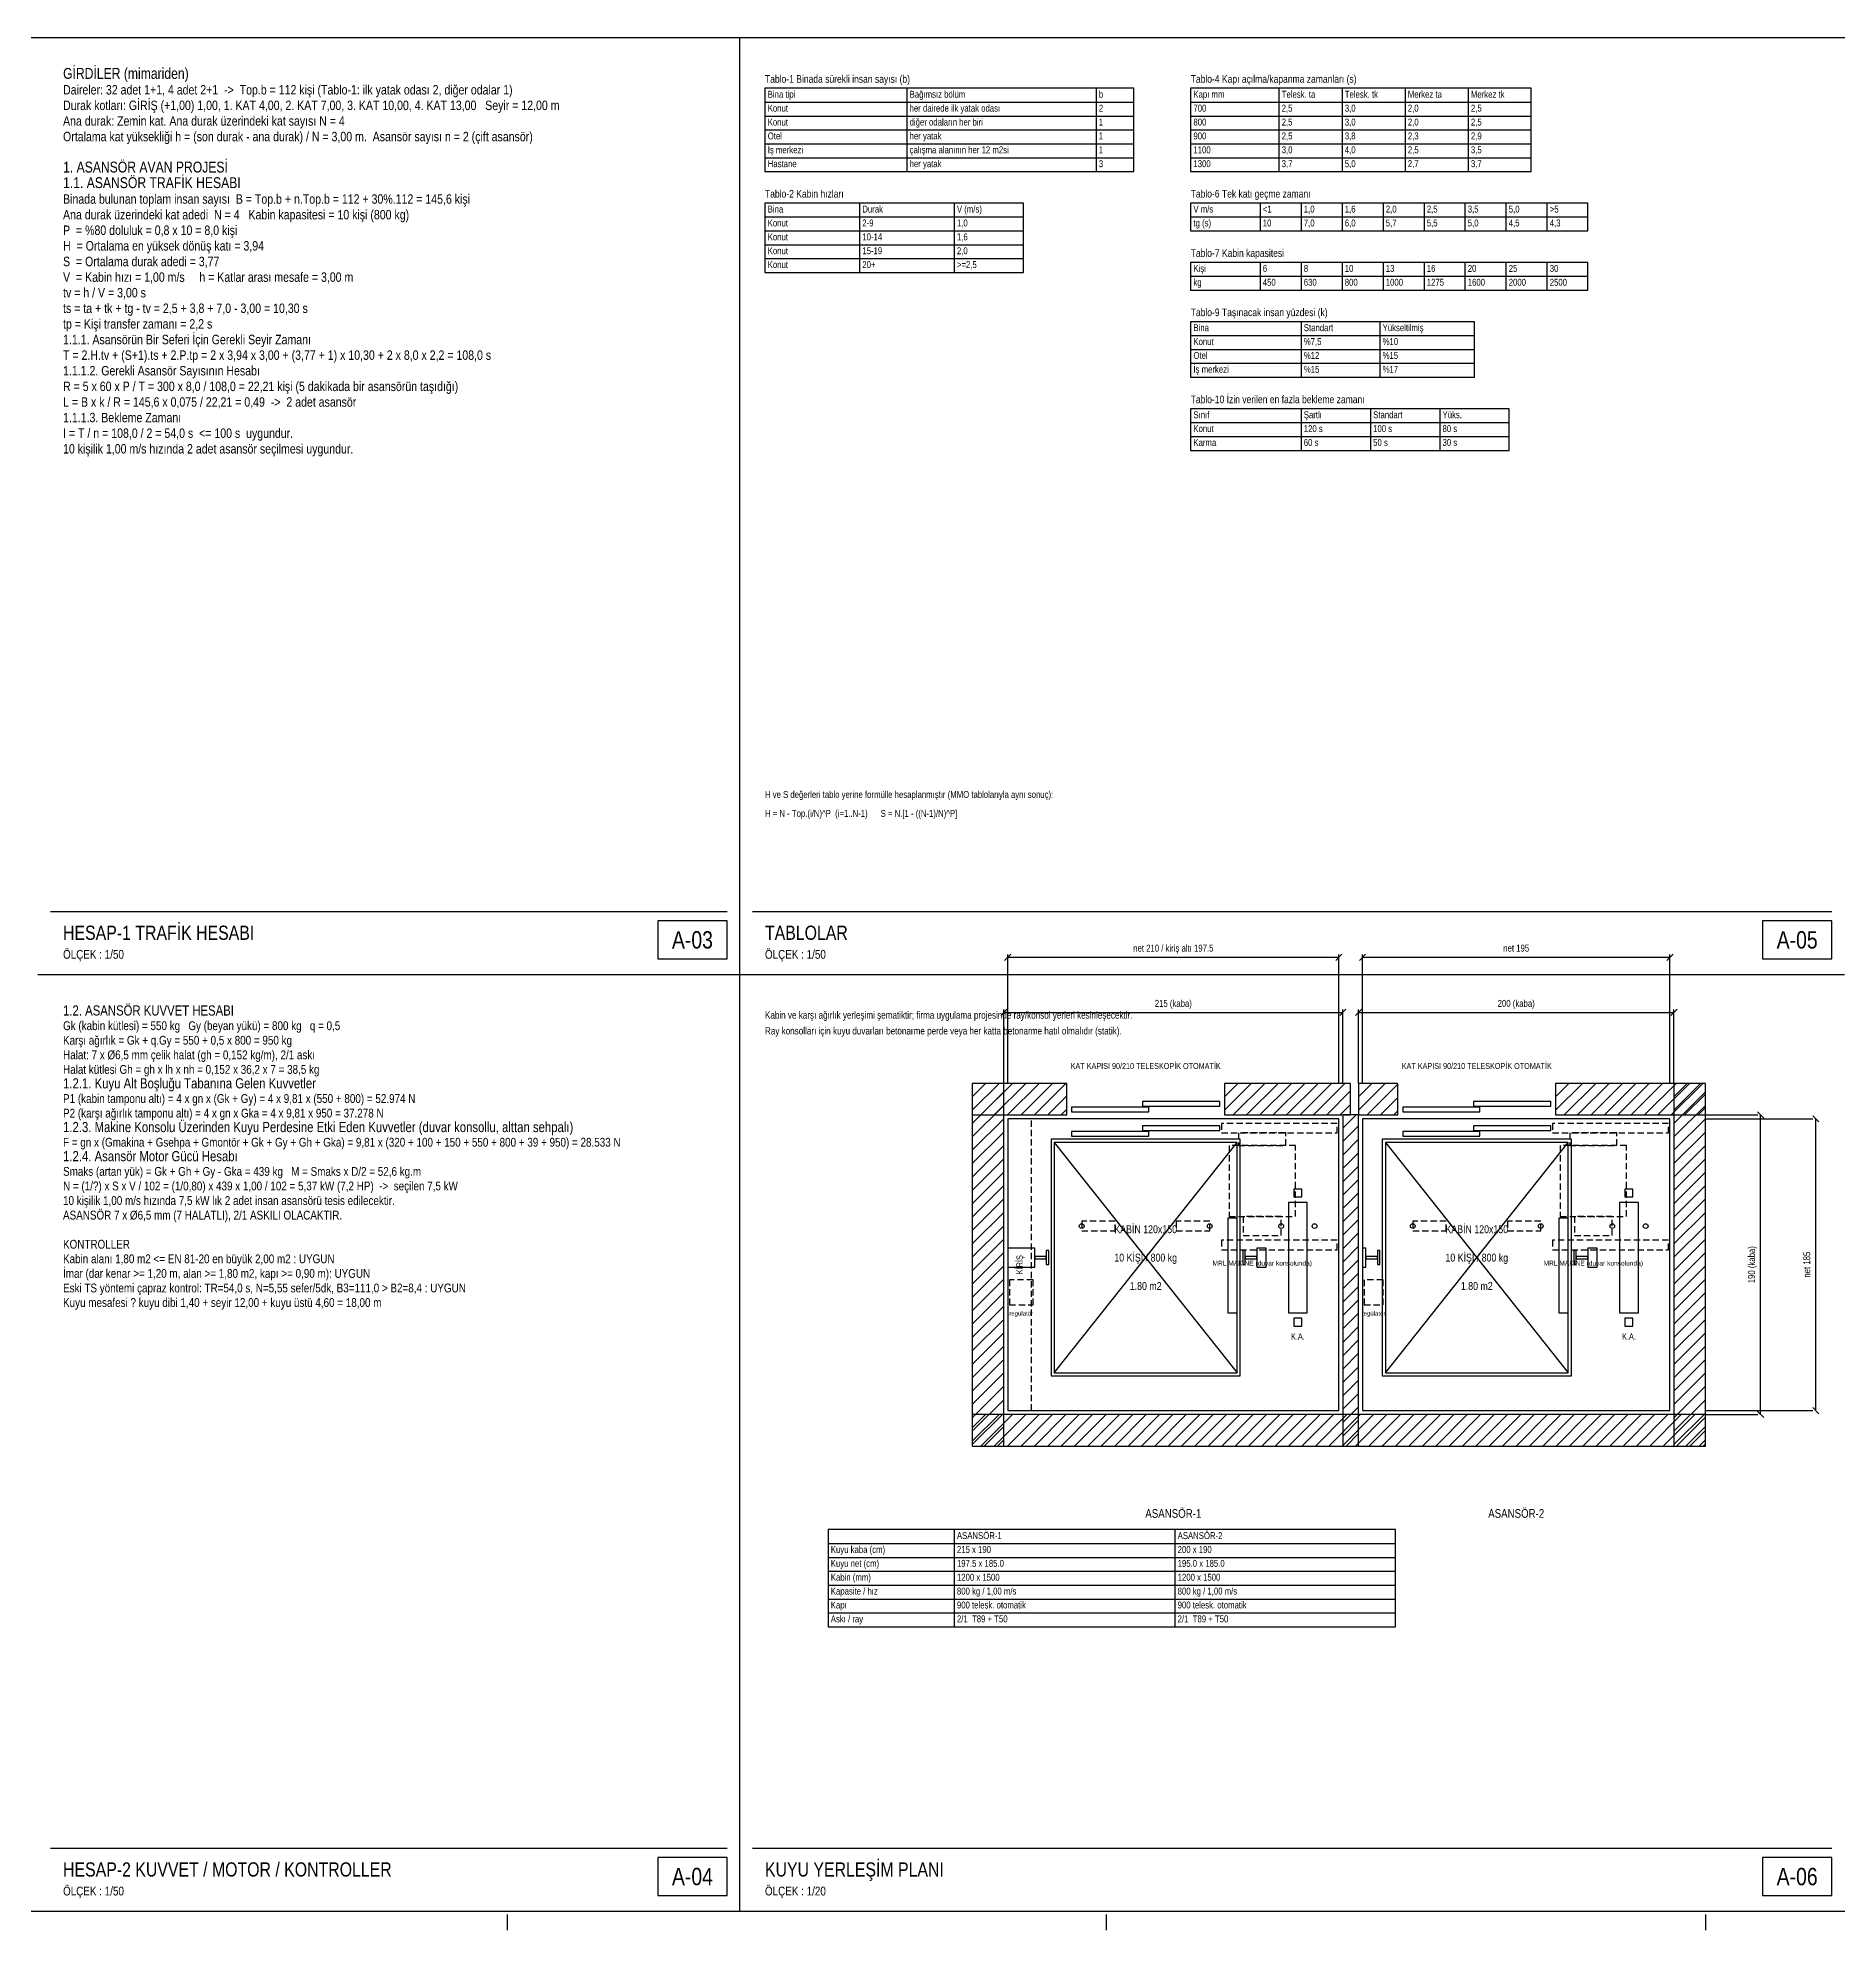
# Model space of a CAD drawing. Header units: centimetres. Extents: x 0 to 13360, y -30 to 2970.
# Drawn here: x 3155 to 6010, y -30 to 2970 of the extents above; entities that cross this region are included whole.
import ezdxf
from ezdxf.enums import TextEntityAlignment as Align

# ---------------------------------------------------------------- set-up
doc = ezdxf.new("R2010")
doc.units = ezdxf.units.CM
doc.linetypes.add('CENTER', pattern=[40, 25, -5, 5, -5])
doc.linetypes.add('DASHED', pattern=[15, 10, -5])
for name, color, linetype in [('SCOTT-ANTET', 4, 'CONTINUOUS'), ('SCOTT-BASLIK', 5, 'CONTINUOUS'), ('SCOTT-CERCEVE', 7, 'CONTINUOUS'), ('SCOTT-DUVAR', 7, 'CONTINUOUS'), ('SCOTT-EKSEN', 8, 'CENTER'), ('SCOTT-HALAT', 6, 'CONTINUOUS'), ('SCOTT-KA', 30, 'CONTINUOUS'), ('SCOTT-KABIN', 5, 'CONTINUOUS'), ('SCOTT-KAPI', 3, 'CONTINUOUS'), ('SCOTT-KIRIS', 1, 'DASHED'), ('SCOTT-MOTOR', 6, 'CONTINUOUS'), ('SCOTT-MOTOR-GIZLI', 6, 'DASHED'), ('SCOTT-OLCU', 3, 'CONTINUOUS'), ('SCOTT-RAY', 1, 'CONTINUOUS'), ('SCOTT-SIVA', 8, 'CONTINUOUS'), ('SCOTT-TABLO', 4, 'CONTINUOUS'), ('SCOTT-TARAMA', 8, 'CONTINUOUS'), ('SCOTT-UYARI', 1, 'CONTINUOUS'), ('SCOTT-YAZI', 4, 'CONTINUOUS')]:
    doc.layers.add(name, color=color, linetype=linetype)
doc.styles.get("Standard").update_dxf_attribs({"font": 'arial.ttf', "width": 0.8})

msp = doc.modelspace()

# ---------------------------------------------------------------- linework, layer by layer
at = {"layer": 'SCOTT-ANTET'}
for p, q in [((3175.2, 1585), (4248.2, 1585)), ((4288.2, 1585), (5999.9, 1585)), ((3175.2, 100), (4248.2, 100)), ((4288.2, 100), (5999.9, 100))]:
    msp.add_line(p, q, dxfattribs=at)
for points in [[(4138.2, 1510), (4248.2, 1510), (4248.2, 1570), (4138.2, 1570)], [(5889.9, 1510), (5999.9, 1510), (5999.9, 1570), (5889.9, 1570)], [(4138.2, 25), (4248.2, 25), (4248.2, 85), (4138.2, 85)], [(5889.9, 25), (5999.9, 25), (5999.9, 85), (5889.9, 85)]]:
    msp.add_lwpolyline(points, close=True, dxfattribs=at)
at = {"layer": 'SCOTT-CERCEVE'}
for p, q in [((4268.2, 0), (4268.2, 2970)), ((3155.2, 1485), (4268.2, 1485)), ((4268.2, 1485), (6019.9, 1485))]:
    msp.add_line(p, q, dxfattribs=at)
for points in [[(0, 0), (13359.9, 0), (13359.9, 2970), (0, 2970)], [(100, 0), (13334.9, 0), (13334.9, 2970), (100, 2970)]]:
    msp.add_lwpolyline(points, close=True, dxfattribs=at)
at = {"layer": 'SCOTT-DUVAR'}
for points in [[(4636.9, 737.5), (4686.9, 737.5), (4686.9, 1312.5), (4636.9, 1312.5)], [(4636.9, 1262.5), (4786.9, 1262.5), (4786.9, 1312.5), (4636.9, 1312.5)], [(5036.9, 1262.5), (5236.9, 1262.5), (5236.9, 1312.5), (5036.9, 1312.5)], [(5249.4, 1262.5), (5311.9, 1262.5), (5311.9, 1312.5), (5249.4, 1312.5)], [(5561.9, 1262.5), (5799.4, 1262.5), (5799.4, 1312.5), (5561.9, 1312.5)], [(5749.4, 737.5), (5799.4, 737.5), (5799.4, 1312.5), (5749.4, 1312.5)], [(5224.4, 737.5), (5249.4, 737.5), (5249.4, 1262.5), (5224.4, 1262.5)], [(4636.9, 737.5), (5799.4, 737.5), (5799.4, 787.5), (4636.9, 787.5)]]:
    msp.add_lwpolyline(points, close=True, dxfattribs=at)
at = {"layer": 'SCOTT-EKSEN'}
for p, q in [((3900, -30), (3900, -5)), ((4850, -30), (4850, -5)), ((5800, -30), (5800, -5))]:
    msp.add_line(p, q, dxfattribs=at)
at = {"layer": 'SCOTT-HALAT'}
for centre in [(4810.4, 1086.2), (5013.4, 1086.2), (5126.7, 1086.2), (5179.7, 1086.2), (5335.4, 1086.2), (5538.4, 1086.2), (5651.7, 1086.2), (5704.7, 1086.2)]:
    msp.add_circle(centre, 3.75, dxfattribs=at)
at = {"layer": 'SCOTT-KA'}
for points in [[(5138.2, 948.8), (5168.2, 948.8), (5168.2, 1123.8), (5138.2, 1123.8)], [(5663.2, 948.8), (5693.2, 948.8), (5693.2, 1123.8), (5663.2, 1123.8)]]:
    msp.add_lwpolyline(points, close=True, dxfattribs=at)
at = {"layer": 'SCOTT-KABIN'}
for p, q in [((4766.9, 853.8), (5056.9, 1218.8)), ((4766.9, 1218.8), (5056.9, 853.8)), ((5291.9, 853.8), (5581.9, 1218.8)), ((5291.9, 1218.8), (5581.9, 853.8))]:
    msp.add_line(p, q, dxfattribs=at)
for points in [[(4761.9, 848.8), (5061.9, 848.8), (5061.9, 1223.8), (4761.9, 1223.8)], [(4766.9, 853.8), (5056.9, 853.8), (5056.9, 1218.8), (4766.9, 1218.8)], [(5286.9, 848.8), (5586.9, 848.8), (5586.9, 1223.8), (5286.9, 1223.8)], [(5291.9, 853.8), (5581.9, 853.8), (5581.9, 1218.8), (5291.9, 1218.8)], [(5041.9, 948.8), (5056.9, 948.8), (5056.9, 1098.8), (5041.9, 1098.8)], [(5566.9, 948.8), (5581.9, 948.8), (5581.9, 1098.8), (5566.9, 1098.8)]]:
    msp.add_lwpolyline(points, close=True, dxfattribs=at)
at = {"layer": 'SCOTT-KAPI'}
for points in [[(4794.4, 1267.5), (4916.9, 1267.5), (4916.9, 1275), (4794.4, 1275)], [(4906.9, 1276.2), (5029.4, 1276.2), (5029.4, 1283.8), (4906.9, 1283.8)], [(5319.4, 1267.5), (5441.9, 1267.5), (5441.9, 1275), (5319.4, 1275)], [(5431.9, 1276.2), (5554.4, 1276.2), (5554.4, 1283.8), (5431.9, 1283.8)], [(4794.4, 1228.8), (4916.9, 1228.8), (4916.9, 1236.2), (4794.4, 1236.2)], [(4906.9, 1237.5), (5029.4, 1237.5), (5029.4, 1245), (4906.9, 1245)], [(5319.4, 1228.8), (5441.9, 1228.8), (5441.9, 1236.2), (5319.4, 1236.2)], [(5431.9, 1237.5), (5554.4, 1237.5), (5554.4, 1245), (5431.9, 1245)]]:
    msp.add_lwpolyline(points, close=True, dxfattribs=at)
at = {"layer": 'SCOTT-KIRIS'}
msp.add_lwpolyline([(4693.2, 793.8), (4730.7, 793.8), (4730.7, 1256.2), (4693.2, 1256.2)], close=True, dxfattribs=at)
at = {"layer": 'SCOTT-MOTOR-GIZLI'}
for points in [[(5031.9, 1233.8), (5215.7, 1233.8), (5215.7, 1248.8), (5031.9, 1248.8)], [(5059.2, 1213.8), (5134.2, 1213.8), (5134.2, 1233.8), (5059.2, 1233.8)], [(5556.9, 1233.8), (5740.7, 1233.8), (5740.7, 1248.8), (5556.9, 1248.8)], [(5584.2, 1213.8), (5659.2, 1213.8), (5659.2, 1233.8), (5584.2, 1233.8)], [(5044.2, 1101.2), (5149.2, 1101.2), (5149.2, 1213.8), (5044.2, 1213.8)], [(5569.2, 1101.2), (5674.2, 1101.2), (5674.2, 1213.8), (5569.2, 1213.8)], [(4810.4, 1078.8), (4863.4, 1078.8), (4863.4, 1093.8), (4810.4, 1093.8)], [(4960.4, 1078.8), (5013.4, 1078.8), (5013.4, 1093.8), (4960.4, 1093.8)], [(5066.7, 1071.2), (5126.7, 1071.2), (5126.7, 1101.2), (5066.7, 1101.2)], [(5335.4, 1078.8), (5388.4, 1078.8), (5388.4, 1093.8), (5335.4, 1093.8)], [(5485.4, 1078.8), (5538.4, 1078.8), (5538.4, 1093.8), (5485.4, 1093.8)], [(5591.7, 1071.2), (5651.7, 1071.2), (5651.7, 1101.2), (5591.7, 1101.2)], [(5031.9, 1048.8), (5215.7, 1048.8), (5215.7, 1063.8), (5031.9, 1063.8)], [(5556.9, 1048.8), (5740.7, 1048.8), (5740.7, 1063.8), (5556.9, 1063.8)], [(4695.7, 961.2), (4733.4, 961.2), (4733.4, 1001.2), (4695.7, 1001.2)], [(5258.2, 961.2), (5288.2, 961.2), (5288.2, 1001.2), (5258.2, 1001.2)]]:
    msp.add_lwpolyline(points, close=True, dxfattribs=at)
at = {"layer": 'SCOTT-OLCU'}
for p, q in [((4688.2, 1507.5), (4698.1, 1517.5)), ((4693.2, 1312.5), (4693.2, 1516.9)), ((4693.2, 1512.5), (5218.2, 1512.5)), ((5213.2, 1507.5), (5223.1, 1517.5)), ((5218.2, 1312.5), (5218.2, 1516.9)), ((5250.7, 1507.5), (5260.6, 1517.5)), ((5255.7, 1312.5), (5255.7, 1516.9)), ((5255.7, 1512.5), (5743.2, 1512.5)), ((5738.2, 1507.5), (5748.1, 1517.5)), ((5743.2, 1312.5), (5743.2, 1516.9)), ((4682, 1420), (4691.9, 1430)), ((4686.9, 1312.5), (4686.9, 1429.4)), ((4686.9, 1425), (5224.4, 1425)), ((5219.5, 1420), (5229.4, 1430)), ((5224.4, 1312.5), (5224.4, 1429.4)), ((5244.5, 1420), (5254.4, 1430)), ((5249.4, 1312.5), (5249.4, 1429.4)), ((5249.4, 1425), (5749.4, 1425)), ((5744.5, 1420), (5754.4, 1430)), ((5749.4, 1312.5), (5749.4, 1429.4)), ((5799.4, 1262.5), (5882.5, 1262.5)), ((5891.9, 1257.5), (5882, 1267.5)), ((5886.9, 787.5), (5886.9, 1262.5)), ((5979.4, 1251.3), (5969.5, 1261.2)), ((5799.4, 1256.2), (5970, 1256.2)), ((5974.4, 793.8), (5974.4, 1256.2)), ((5799.4, 793.8), (5970, 793.8)), ((5799.4, 787.5), (5882.5, 787.5)), ((5891.9, 782.5), (5882, 792.5)), ((5979.4, 788.8), (5969.5, 798.7))]:
    msp.add_line(p, q, dxfattribs=at)
at = {"layer": 'SCOTT-RAY'}
for points in [[(5146.9, 1132.5), (5159.4, 1132.5), (5159.4, 1145), (5146.9, 1145)], [(5671.9, 1132.5), (5684.4, 1132.5), (5684.4, 1145), (5671.9, 1145)], [(4693.2, 1021.2), (4735.9, 1021.2), (4735.9, 1051.2), (4693.2, 1051.2)], [(5087.9, 1021.2), (5102.9, 1021.2), (5102.9, 1051.2), (5087.9, 1051.2)], [(5255.7, 1021.2), (5260.9, 1021.2), (5260.9, 1051.2), (5255.7, 1051.2)], [(5612.9, 1021.2), (5627.9, 1021.2), (5627.9, 1051.2), (5612.9, 1051.2)], [(4735.9, 1034.2), (4754.2, 1034.2), (4754.2, 1038.2), (4735.9, 1038.2)], [(4754.2, 1025.1), (4758.2, 1025.1), (4758.2, 1047.4), (4754.2, 1047.4)], [(5065.7, 1025.1), (5069.7, 1025.1), (5069.7, 1047.4), (5065.7, 1047.4)], [(5069.7, 1034.2), (5087.9, 1034.2), (5087.9, 1038.2), (5069.7, 1038.2)], [(5260.9, 1034.2), (5279.2, 1034.2), (5279.2, 1038.2), (5260.9, 1038.2)], [(5279.2, 1025.1), (5283.2, 1025.1), (5283.2, 1047.4), (5279.2, 1047.4)], [(5590.7, 1025.1), (5594.7, 1025.1), (5594.7, 1047.4), (5590.7, 1047.4)], [(5594.7, 1034.2), (5612.9, 1034.2), (5612.9, 1038.2), (5594.7, 1038.2)], [(5146.9, 927.5), (5159.4, 927.5), (5159.4, 940), (5146.9, 940)], [(5671.9, 927.5), (5684.4, 927.5), (5684.4, 940), (5671.9, 940)]]:
    msp.add_lwpolyline(points, close=True, dxfattribs=at)
at = {"layer": 'SCOTT-SIVA'}
for points in [[(4693.2, 793.8), (5218.2, 793.8), (5218.2, 1256.2), (4693.2, 1256.2)], [(5255.7, 793.8), (5743.2, 793.8), (5743.2, 1256.2), (5255.7, 1256.2)]]:
    msp.add_lwpolyline(points, close=True, dxfattribs=at)
at = {"layer": 'SCOTT-TABLO'}
for p, q in [((4533.2, 2890), (4533.2, 2758)), ((4833.2, 2890), (4833.2, 2758)), ((5123.2, 2890), (5123.2, 2758)), ((5223.2, 2890), (5223.2, 2758)), ((5323.2, 2890), (5323.2, 2758)), ((5423.2, 2890), (5423.2, 2758)), ((4308.2, 2868), (4893.2, 2868)), ((4983.2, 2868), (5523.2, 2868)), ((4308.2, 2846), (4893.2, 2846)), ((4308.2, 2824), (4893.2, 2824)), ((4983.2, 2846), (5523.2, 2846)), ((4983.2, 2824), (5523.2, 2824)), ((4308.2, 2802), (4893.2, 2802)), ((4983.2, 2802), (5523.2, 2802)), ((4308.2, 2780), (4893.2, 2780)), ((4983.2, 2780), (5523.2, 2780)), ((4458.2, 2708), (4458.2, 2598)), ((4608.2, 2708), (4608.2, 2598)), ((5093.2, 2708), (5093.2, 2664)), ((5158.2, 2708), (5158.2, 2664)), ((5223.2, 2708), (5223.2, 2664)), ((5288.2, 2708), (5288.2, 2664)), ((5353.2, 2708), (5353.2, 2664)), ((5418.2, 2708), (5418.2, 2664)), ((5483.2, 2708), (5483.2, 2664)), ((5548.2, 2708), (5548.2, 2664)), ((4308.2, 2686), (4718.2, 2686)), ((4983.2, 2686), (5613.2, 2686)), ((4308.2, 2664), (4718.2, 2664)), ((4308.2, 2642), (4718.2, 2642)), ((4308.2, 2620), (4718.2, 2620)), ((5093.2, 2614), (5093.2, 2570)), ((5158.2, 2614), (5158.2, 2570)), ((5223.2, 2614), (5223.2, 2570)), ((5288.2, 2614), (5288.2, 2570)), ((5353.2, 2614), (5353.2, 2570)), ((5418.2, 2614), (5418.2, 2570)), ((5483.2, 2614), (5483.2, 2570)), ((5548.2, 2614), (5548.2, 2570)), ((4983.2, 2592), (5613.2, 2592)), ((5158.2, 2520), (5158.2, 2432)), ((5283.2, 2520), (5283.2, 2432)), ((4983.2, 2498), (5433.2, 2498)), ((4983.2, 2476), (5433.2, 2476)), ((4983.2, 2454), (5433.2, 2454)), ((5158.2, 2382), (5158.2, 2316)), ((5268.2, 2382), (5268.2, 2316)), ((5378.2, 2382), (5378.2, 2316)), ((4983.2, 2360), (5488.2, 2360)), ((4983.2, 2338), (5488.2, 2338)), ((4608.2, 605), (4608.2, 451)), ((4958.2, 605), (4958.2, 451)), ((4408.2, 583), (5308.2, 583)), ((4408.2, 561), (5308.2, 561)), ((4408.2, 539), (5308.2, 539)), ((4408.2, 517), (5308.2, 517)), ((4408.2, 495), (5308.2, 495)), ((4408.2, 473), (5308.2, 473))]:
    msp.add_line(p, q, dxfattribs=at)
for points in [[(4308.2, 2758), (4893.2, 2758), (4893.2, 2890), (4308.2, 2890)], [(4983.2, 2758), (5523.2, 2758), (5523.2, 2890), (4983.2, 2890)], [(4308.2, 2598), (4718.2, 2598), (4718.2, 2708), (4308.2, 2708)], [(4983.2, 2664), (5613.2, 2664), (5613.2, 2708), (4983.2, 2708)], [(4983.2, 2570), (5613.2, 2570), (5613.2, 2614), (4983.2, 2614)], [(4983.2, 2432), (5433.2, 2432), (5433.2, 2520), (4983.2, 2520)], [(4983.2, 2316), (5488.2, 2316), (5488.2, 2382), (4983.2, 2382)], [(4408.2, 451), (5308.2, 451), (5308.2, 605), (4408.2, 605)]]:
    msp.add_lwpolyline(points, close=True, dxfattribs=at)
at = {"layer": 'SCOTT-TARAMA'}
for p, q in [((4636.9, 1291.3), (4658.1, 1312.5)), ((4636.9, 1270.1), (4679.3, 1312.5)), ((4636.9, 1291.3), (4658.1, 1312.5)), ((4636.9, 1270.1), (4679.3, 1312.5)), ((4636.9, 1248.9), (4686.9, 1298.9)), ((4650.6, 1262.5), (4700.6, 1312.5)), ((4671.8, 1262.5), (4721.8, 1312.5)), ((4693, 1262.5), (4743, 1312.5)), ((4714.2, 1262.5), (4764.2, 1312.5)), ((4735.4, 1262.5), (4785.4, 1312.5)), ((4756.6, 1262.5), (4786.9, 1292.8)), ((5036.9, 1291.3), (5058.1, 1312.5)), ((5036.9, 1270.1), (5079.3, 1312.5)), ((5050.6, 1262.5), (5100.6, 1312.5)), ((5071.8, 1262.5), (5121.8, 1312.5)), ((5093, 1262.5), (5143, 1312.5)), ((5114.2, 1262.5), (5164.2, 1312.5)), ((5135.4, 1262.5), (5185.4, 1312.5)), ((5156.6, 1262.5), (5206.6, 1312.5)), ((5177.8, 1262.5), (5227.8, 1312.5)), ((5199, 1262.5), (5236.9, 1300.4)), ((5249.4, 1291.3), (5270.6, 1312.5)), ((5249.4, 1270.1), (5291.8, 1312.5)), ((5263.1, 1262.5), (5311.9, 1311.4)), ((5284.3, 1262.5), (5311.9, 1290.1)), ((5561.9, 1291.3), (5583.1, 1312.5)), ((5561.9, 1270.1), (5604.3, 1312.5)), ((5575.6, 1262.5), (5625.6, 1312.5)), ((5596.8, 1262.5), (5646.8, 1312.5)), ((5618, 1262.5), (5668, 1312.5)), ((5639.2, 1262.5), (5689.2, 1312.5)), ((5660.4, 1262.5), (5710.4, 1312.5)), ((5681.6, 1262.5), (5731.6, 1312.5)), ((5702.8, 1262.5), (5752.8, 1312.5)), ((5724, 1262.5), (5774, 1312.5)), ((5745.3, 1262.5), (5795.3, 1312.5)), ((5749.4, 1291.3), (5770.6, 1312.5)), ((5749.4, 1270.1), (5791.8, 1312.5)), ((5749.4, 1248.9), (5799.4, 1298.9)), ((5766.5, 1262.5), (5799.4, 1295.4)), ((4636.9, 1227.6), (4686.9, 1277.6)), ((4777.8, 1262.5), (4786.9, 1271.6)), ((5220.3, 1262.5), (5236.9, 1279.2)), ((5224.4, 1241.3), (5245.6, 1262.5)), ((5305.5, 1262.5), (5311.9, 1268.9)), ((5749.4, 1227.6), (5799.4, 1277.6)), ((5787.7, 1262.5), (5799.4, 1274.2)), ((4636.9, 1206.4), (4686.9, 1256.4)), ((4636.9, 1185.2), (4686.9, 1235.2)), ((5224.4, 1220.1), (5249.4, 1245.1)), ((5749.4, 1206.4), (5799.4, 1256.4)), ((5749.4, 1185.2), (5799.4, 1235.2)), ((4636.9, 1164), (4686.9, 1214)), ((5224.4, 1198.9), (5249.4, 1223.9)), ((5224.4, 1177.6), (5249.4, 1202.6)), ((5749.4, 1164), (5799.4, 1214)), ((4636.9, 1142.8), (4686.9, 1192.8)), ((4636.9, 1121.6), (4686.9, 1171.6)), ((5224.4, 1156.4), (5249.4, 1181.4)), ((5749.4, 1142.8), (5799.4, 1192.8)), ((5749.4, 1121.6), (5799.4, 1171.6)), ((4636.9, 1100.4), (4686.9, 1150.4)), ((5224.4, 1135.2), (5249.4, 1160.2)), ((5749.4, 1100.4), (5799.4, 1150.4)), ((4636.9, 1079.2), (4686.9, 1129.2)), ((5224.4, 1114), (5249.4, 1139)), ((5224.4, 1092.8), (5249.4, 1117.8)), ((5749.4, 1079.2), (5799.4, 1129.2)), ((4636.9, 1057.9), (4686.9, 1107.9)), ((4636.9, 1036.7), (4686.9, 1086.7)), ((5224.4, 1071.6), (5249.4, 1096.6)), ((5749.4, 1057.9), (5799.4, 1107.9)), ((5749.4, 1036.7), (5799.4, 1086.7)), ((4636.9, 1015.5), (4686.9, 1065.5)), ((5224.4, 1050.4), (5249.4, 1075.4)), ((5224.4, 1029.2), (5249.4, 1054.2)), ((5749.4, 1015.5), (5799.4, 1065.5)), ((4636.9, 994.3), (4686.9, 1044.3)), ((4636.9, 973.1), (4686.9, 1023.1)), ((5224.4, 1007.9), (5249.4, 1032.9)), ((5749.4, 994.3), (5799.4, 1044.3)), ((5749.4, 973.1), (5799.4, 1023.1)), ((4636.9, 951.9), (4686.9, 1001.9)), ((5224.4, 986.7), (5249.4, 1011.7)), ((5224.4, 965.5), (5249.4, 990.5)), ((5749.4, 951.9), (5799.4, 1001.9)), ((4636.9, 930.7), (4686.9, 980.7)), ((5224.4, 944.3), (5249.4, 969.3)), ((5749.4, 930.7), (5799.4, 980.7)), ((4636.9, 909.5), (4686.9, 959.5)), ((4636.9, 888.2), (4686.9, 938.2)), ((5224.4, 923.1), (5249.4, 948.1)), ((5749.4, 909.5), (5799.4, 959.5)), ((5749.4, 888.2), (5799.4, 938.2)), ((4636.9, 867), (4686.9, 917)), ((5224.4, 901.9), (5249.4, 926.9)), ((5224.4, 880.7), (5249.4, 905.7)), ((5749.4, 867), (5799.4, 917)), ((4636.9, 845.8), (4686.9, 895.8)), ((4636.9, 824.6), (4686.9, 874.6)), ((5224.4, 859.5), (5249.4, 884.5)), ((5749.4, 845.8), (5799.4, 895.8)), ((5749.4, 824.6), (5799.4, 874.6)), ((4636.9, 803.4), (4686.9, 853.4)), ((5224.4, 838.2), (5249.4, 863.2)), ((5224.4, 817), (5249.4, 842)), ((5749.4, 803.4), (5799.4, 853.4)), ((4636.9, 782.2), (4686.9, 832.2)), ((4636.9, 761), (4686.9, 811)), ((5224.4, 795.8), (5249.4, 820.8)), ((5749.4, 782.2), (5799.4, 832.2)), ((5749.4, 761), (5799.4, 811)), ((4636.9, 739.7), (4686.9, 789.7)), ((4636.9, 766.3), (4658.1, 787.5)), ((4636.9, 745.1), (4679.3, 787.5)), ((4650.6, 737.5), (4700.6, 787.5)), ((4671.8, 737.5), (4721.8, 787.5)), ((4693, 737.5), (4743, 787.5)), ((4714.2, 737.5), (4764.2, 787.5)), ((4735.4, 737.5), (4785.4, 787.5)), ((4756.6, 737.5), (4806.6, 787.5)), ((4777.8, 737.5), (4827.8, 787.5)), ((4799, 737.5), (4849, 787.5)), ((4820.3, 737.5), (4870.3, 787.5)), ((4841.5, 737.5), (4891.5, 787.5)), ((4862.7, 737.5), (4912.7, 787.5)), ((4883.9, 737.5), (4933.9, 787.5)), ((4905.1, 737.5), (4955.1, 787.5)), ((4926.3, 737.5), (4976.3, 787.5)), ((4947.5, 737.5), (4997.5, 787.5)), ((4968.8, 737.5), (5018.8, 787.5)), ((4990, 737.5), (5040, 787.5)), ((5011.2, 737.5), (5061.2, 787.5)), ((5032.4, 737.5), (5082.4, 787.5)), ((5053.6, 737.5), (5103.6, 787.5)), ((5074.8, 737.5), (5124.8, 787.5)), ((5096, 737.5), (5146, 787.5)), ((5117.2, 737.5), (5167.2, 787.5)), ((5138.5, 737.5), (5188.5, 787.5)), ((5159.7, 737.5), (5209.7, 787.5)), ((5180.9, 737.5), (5230.9, 787.5)), ((5202.1, 737.5), (5252.1, 787.5)), ((5223.3, 737.5), (5273.3, 787.5)), ((5224.4, 774.6), (5249.4, 799.6)), ((5244.5, 737.5), (5294.5, 787.5)), ((5265.7, 737.5), (5315.7, 787.5)), ((5286.9, 737.5), (5336.9, 787.5)), ((5308.2, 737.5), (5358.2, 787.5)), ((5329.4, 737.5), (5379.4, 787.5)), ((5350.6, 737.5), (5400.6, 787.5)), ((5371.8, 737.5), (5421.8, 787.5)), ((5393, 737.5), (5443, 787.5)), ((5414.2, 737.5), (5464.2, 787.5)), ((5435.4, 737.5), (5485.4, 787.5)), ((5456.7, 737.5), (5506.7, 787.5)), ((5477.9, 737.5), (5527.9, 787.5)), ((5499.1, 737.5), (5549.1, 787.5)), ((5520.3, 737.5), (5570.3, 787.5)), ((5541.5, 737.5), (5591.5, 787.5)), ((5562.7, 737.5), (5612.7, 787.5)), ((5583.9, 737.5), (5633.9, 787.5)), ((5605.1, 737.5), (5655.1, 787.5)), ((5626.4, 737.5), (5676.4, 787.5)), ((5647.6, 737.5), (5697.6, 787.5)), ((5668.8, 737.5), (5718.8, 787.5)), ((5690, 737.5), (5740, 787.5)), ((5711.2, 737.5), (5761.2, 787.5)), ((5732.4, 737.5), (5782.4, 787.5)), ((5749.4, 739.7), (5799.4, 789.7)), ((5753.6, 737.5), (5799.4, 783.3)), ((4655.9, 737.5), (4686.9, 768.5)), ((5224.4, 753.4), (5249.4, 778.4)), ((5229.7, 737.5), (5249.4, 757.2)), ((5768.4, 737.5), (5799.4, 768.5)), ((5774.8, 737.5), (5799.4, 762.1)), ((4677.1, 737.5), (4686.9, 747.3)), ((5789.6, 737.5), (5799.4, 747.3)), ((5796.1, 737.5), (5799.4, 740.9))]:
    msp.add_line(p, q, dxfattribs=at)

# ---------------------------------------------------------------- texts
at = {"layer": 'SCOTT-ANTET', "width": 0.8}
for s, p in [('A-03', (4193.2, 1540)), ('A-05', (5944.9, 1540)), ('A-04', (4193.2, 55)), ('A-06', (5944.9, 55))]:
    msp.add_text(s, height=27.5, dxfattribs=at).set_placement(p, align=Align.MIDDLE_CENTER)
for s, p in [('ÖLÇEK : 1/50', (3195.2, 1510)), ('ÖLÇEK : 1/50', (4308.2, 1510)), ('ÖLÇEK : 1/50', (3195.2, 25)), ('ÖLÇEK : 1/20', (4308.2, 25))]:
    msp.add_text(s, height=14, dxfattribs=at).set_placement(p)
at = {"layer": 'SCOTT-BASLIK', "width": 0.8}
for s, height, p in [('GİRDİLER (mimariden)', 17.25, (3195.2, 2905)), ('Tablo-1 Binada sürekli insan sayısı (b)', 12.1, (4308.2, 2898.8)), ('Tablo-4 Kapı açılma/kapanma zamanları (s)', 12.1, (4983.2, 2898.8)), ('Bina tipi', 11, (4312.6, 2875)), ('Bağımsız bölüm', 11, (4537.6, 2875)), ('b', 11, (4837.6, 2875)), ('Kapı mm', 11, (4987.6, 2875)), ('Telesk. ta', 11, (5127.6, 2875)), ('Telesk. tk', 11, (5227.6, 2875)), ('Merkez ta', 11, (5327.6, 2875)), ('Merkez tk', 11, (5427.6, 2875)), ('1. ASANSÖR AVAN PROJESİ', 17.25, (3195.2, 2756.5)), ('1.1. ASANSÖR TRAFİK HESABI', 17.25, (3195.2, 2731.8)), ('Tablo-2 Kabin hızları', 12.1, (4308.2, 2716.8)), ('Bina', 11, (4312.6, 2693)), ('Durak', 11, (4462.6, 2693)), ('V (m/s)', 11, (4612.6, 2693)), ('Tablo-6 Tek katı geçme zamanı', 12.1, (4983.2, 2716.8)), ('V m/s', 11, (4987.6, 2693)), ('<1', 11, (5097.6, 2693)), ('1,0', 11, (5162.6, 2693)), ('1,6', 11, (5227.6, 2693)), ('2,0', 11, (5292.6, 2693)), ('2,5', 11, (5357.6, 2693)), ('3,5', 11, (5422.6, 2693)), ('5,0', 11, (5487.6, 2693)), ('>5', 11, (5552.6, 2693)), ('Tablo-7 Kabin kapasitesi', 12.1, (4983.2, 2622.8)), ('Kişi', 11, (4987.6, 2599)), ('6', 11, (5097.6, 2599)), ('8', 11, (5162.6, 2599)), ('10', 11, (5227.6, 2599)), ('13', 11, (5292.6, 2599)), ('16', 11, (5357.6, 2599)), ('20', 11, (5422.6, 2599)), ('25', 11, (5487.6, 2599)), ('30', 11, (5552.6, 2599)), ('Tablo-9 Taşınacak insan yüzdesi (k)', 12.1, (4983.2, 2528.8)), ('Bina', 11, (4987.6, 2505)), ('Standart', 11, (5162.6, 2505)), ('Yükseltilmiş', 11, (5287.6, 2505)), ('Tablo-10 İzin verilen en fazla bekleme zamanı', 12.1, (4983.2, 2390.8)), ('Sınıf', 11, (4987.6, 2367)), ('Şartlı', 11, (5162.6, 2367)), ('Standart', 11, (5272.6, 2367)), ('Yüks.', 11, (5382.6, 2367)), ('HESAP-1 TRAFİK HESABI', 22.5, (3195.2, 1540)), ('TABLOLAR', 22.5, (4308.2, 1540)), ('1.2. ASANSÖR KUVVET HESABI', 16.1, (3195.2, 1420)), ('1.2.1. Kuyu Alt Boşluğu Tabanına Gelen Kuvvetler', 16.1, (3195.2, 1304.5)), ('1.2.3. Makine Konsolu Üzerinden Kuyu Perdesine Etki Eden Kuvvetler (duvar konsollu, alttan sehpalı)', 16.1, (3195.2, 1235.2)), ('1.2.4. Asansör Motor Gücü Hesabı', 16.1, (3195.2, 1189)), ('ASANSÖR-1', 11, (4612.6, 590)), ('ASANSÖR-2', 11, (4962.6, 590)), ('HESAP-2 KUVVET / MOTOR / KONTROLLER', 22.5, (3195.2, 55)), ('KUYU YERLEŞİM PLANI', 22.5, (4308.2, 55))]:
    msp.add_text(s, height=height, dxfattribs=at).set_placement(p)
for s, p in [('ASANSÖR-1', (4955.7, 637.5)), ('ASANSÖR-2', (5499.4, 637.5))]:
    msp.add_text(s, height=13.75, dxfattribs=at).set_placement(p, align=Align.TOP_CENTER)
at = {"layer": 'SCOTT-KA', "width": 0.8}
for p in [(5153.2, 916.2), (5678.2, 916.2)]:
    msp.add_text('K.A.', height=10, dxfattribs=at).set_placement(p, align=Align.TOP_CENTER)
at = {"layer": 'SCOTT-KABIN', "width": 0.8}
for s, p in [('KABİN 120x150', (4911.9, 1081.2)), ('KABİN 120x150', (5436.9, 1081.2)), ('10 KİŞİ / 800 kg', (4911.9, 1036.2)), ('10 KİŞİ / 800 kg', (5436.9, 1036.2)), ('1.80 m2', (4911.9, 991.2)), ('1.80 m2', (5436.9, 991.2))]:
    msp.add_text(s, height=12.5, dxfattribs=at).set_placement(p, align=Align.MIDDLE_CENTER)
at = {"layer": 'SCOTT-KAPI', "width": 0.8}
for p in [(4911.9, 1332.5), (5436.9, 1332.5)]:
    msp.add_text('KAT KAPISI 90/210 TELESKOPİK OTOMATİK', height=9.375, dxfattribs=at).set_placement(p, align=Align.BOTTOM_CENTER)
at = {"layer": 'SCOTT-KIRIS', "width": 0.8}
msp.add_text('KİRİŞ', height=10, rotation=90, dxfattribs=at).set_placement((4711.9, 1025), align=Align.MIDDLE_CENTER)
at = {"layer": 'SCOTT-MOTOR', "width": 0.8}
for s, height, p in [('MRL MAKİNE (duvar konsolunda)', 7.5, (5096.7, 1031.2)), ('MRL MAKİNE (duvar konsolunda)', 7.5, (5621.7, 1031.2)), ('regülatör', 6.88, (4714.5, 951.2)), ('regülatör', 6.88, (5273.2, 951.2))]:
    msp.add_text(s, height=height, dxfattribs=at).set_placement(p, align=Align.TOP_CENTER)
at = {"layer": 'SCOTT-OLCU', "width": 0.8}
for s, p in [('net 210 / kiriş altı 197.5', (4955.7, 1518)), ('net 195', (5499.4, 1518)), ('215 (kaba)', (4955.7, 1430.5)), ('200 (kaba)', (5499.4, 1430.5))]:
    msp.add_text(s, height=11, dxfattribs=at).set_placement(p, align=Align.BOTTOM_CENTER)
for s, p in [('190 (kaba)', (5881.4, 1025)), ('net 185', (5968.9, 1025))]:
    msp.add_text(s, height=11, rotation=90, dxfattribs=at).set_placement(p, align=Align.BOTTOM_CENTER)
at = {"layer": 'SCOTT-TABLO', "width": 0.8}
for s, p in [('Konut', (4312.6, 2853)), ('her dairede ilk yatak odası', (4537.6, 2853)), ('2', (4837.6, 2853)), ('700', (4987.6, 2853)), ('2,5', (5127.6, 2853)), ('3,0', (5227.6, 2853)), ('2,0', (5327.6, 2853)), ('2,5', (5427.6, 2853)), ('Otel', (4312.6, 2809)), ('Konut', (4312.6, 2831)), ('diğer odaların her biri', (4537.6, 2831)), ('her yatak', (4537.6, 2809)), ('1', (4837.6, 2831)), ('1', (4837.6, 2809)), ('800', (4987.6, 2831)), ('900', (4987.6, 2809)), ('2,5', (5127.6, 2831)), ('2,5', (5127.6, 2809)), ('3,0', (5227.6, 2831)), ('3,8', (5227.6, 2809)), ('2,0', (5327.6, 2831)), ('2,3', (5327.6, 2809)), ('2,5', (5427.6, 2831)), ('2,9', (5427.6, 2809)), ('İş merkezi', (4312.6, 2787)), ('çalışma alanının her 12 m2si', (4537.6, 2787)), ('1', (4837.6, 2787)), ('1100', (4987.6, 2787)), ('3,0', (5127.6, 2787)), ('4,0', (5227.6, 2787)), ('2,5', (5327.6, 2787)), ('3,5', (5427.6, 2787)), ('Hastane', (4312.6, 2765)), ('her yatak', (4537.6, 2765)), ('3', (4837.6, 2765)), ('1300', (4987.6, 2765)), ('3,7', (5127.6, 2765)), ('5,0', (5227.6, 2765)), ('2,7', (5327.6, 2765)), ('3,7', (5427.6, 2765)), ('Konut', (4312.6, 2671)), ('2-9', (4462.6, 2671)), ('1,0', (4612.6, 2671)), ('tg (s)', (4987.6, 2671)), ('10', (5097.6, 2671)), ('7,0', (5162.6, 2671)), ('6,0', (5227.6, 2671)), ('5,7', (5292.6, 2671)), ('5,5', (5357.6, 2671)), ('5,0', (5422.6, 2671)), ('4,5', (5487.6, 2671)), ('4,3', (5552.6, 2671)), ('Konut', (4312.6, 2649)), ('10-14', (4462.6, 2649)), ('1,6', (4612.6, 2649)), ('Konut', (4312.6, 2627)), ('Konut', (4312.6, 2605)), ('20+', (4462.6, 2605)), ('15-19', (4462.6, 2627)), ('2,0', (4612.6, 2627)), ('>=2,5', (4612.6, 2605)), ('kg', (4987.6, 2577)), ('450', (5097.6, 2577)), ('630', (5162.6, 2577)), ('800', (5227.6, 2577)), ('1000', (5292.6, 2577)), ('1275', (5357.6, 2577)), ('1600', (5422.6, 2577)), ('2000', (5487.6, 2577)), ('2500', (5552.6, 2577)), ('Konut', (4987.6, 2483)), ('%7,5', (5162.6, 2483)), ('%10', (5287.6, 2483)), ('Otel', (4987.6, 2461)), ('%12', (5162.6, 2461)), ('%15', (5287.6, 2461)), ('İş merkezi', (4987.6, 2439)), ('%15', (5162.6, 2439)), ('%17', (5287.6, 2439)), ('Konut', (4987.6, 2345)), ('120 s', (5162.6, 2345)), ('100 s', (5272.6, 2345)), ('80 s', (5382.6, 2345)), ('Karma', (4987.6, 2323)), ('60 s', (5162.6, 2323)), ('50 s', (5272.6, 2323)), ('30 s', (5382.6, 2323)), ('Kuyu kaba (cm)', (4412.6, 568)), ('215 x 190', (4612.6, 568)), ('200 x 190', (4962.6, 568)), ('Kuyu net (cm)', (4412.6, 546)), ('197.5 x 185.0', (4612.6, 546)), ('195.0 x 185.0', (4962.6, 546)), ('Kabin (mm)', (4412.6, 524)), ('Kapasite / hız', (4412.6, 502)), ('800 kg / 1,00 m/s', (4612.6, 502)), ('1200 x 1500', (4612.6, 524)), ('800 kg / 1,00 m/s', (4962.6, 502)), ('1200 x 1500', (4962.6, 524)), ('Kapı', (4412.6, 480)), ('900 telesk. otomatik', (4612.6, 480)), ('900 telesk. otomatik', (4962.6, 480)), ('Askı / ray', (4412.6, 458)), ('2/1  T89 + T50', (4612.6, 458)), ('2/1  T89 + T50', (4962.6, 458))]:
    msp.add_text(s, height=11, dxfattribs=at).set_placement(p)
at = {"layer": 'SCOTT-UYARI', "width": 0.8}
for s, p in [('Kabin ve karşı ağırlık yerleşimi şematiktir; firma uygulama projesinde ray/konsol yerleri kesinleşecektir.', (4308.2, 1415)), ('Ray konsolları için kuyu duvarları betonarme perde veya her katta betonarme hatıl olmalıdır (statik).', (4308.2, 1390))]:
    msp.add_text(s, height=11.5, dxfattribs=at).set_placement(p)
at = {"layer": 'SCOTT-YAZI', "width": 0.8}
for s, height, p in [('Daireler: 32 adet 1+1, 4 adet 2+1  ->  Top.b = 112 kişi (Tablo-1: ilk yatak odası 2, diğer odalar 1)', 15, (3195.2, 2880.2)), ('Durak kotları: GİRİŞ (+1,00) 1,00, 1. KAT 4,00, 2. KAT 7,00, 3. KAT 10,00, 4. KAT 13,00   Seyir = 12,00 m', 15, (3195.2, 2855.5)), ('Ana durak: Zemin kat. Ana durak üzerindeki kat sayısı N = 4', 15, (3195.2, 2830.8)), ('Ortalama kat yüksekliği h = (son durak - ana durak) / N = 3,00 m.  Asansör sayısı n = 2 (çift asansör)', 15, (3195.2, 2806)), ('Binada bulunan toplam insan sayısı  B = Top.b + n.Top.b = 112 + 30%.112 = 145,6 kişi', 15, (3195.2, 2707)), ('Ana durak üzerindeki kat adedi  N = 4   Kabin kapasitesi = 10 kişi (800 kg)', 15, (3195.2, 2682.2)), ('P  = %80 doluluk = 0,8 x 10 = 8,0 kişi', 15, (3195.2, 2657.5)), ('H  = Ortalama en yüksek dönüş katı = 3,94', 15, (3195.2, 2632.8)), ('S  = Ortalama durak adedi = 3,77', 15, (3195.2, 2608)), ('V  = Kabin hızı = 1,00 m/s     h = Katlar arası mesafe = 3,00 m', 15, (3195.2, 2583.2)), ('tv = h / V = 3,00 s', 15, (3195.2, 2558.5)), ('ts = ta + tk + tg - tv = 2,5 + 3,8 + 7,0 - 3,00 = 10,30 s', 15, (3195.2, 2533.8)), ('tp = Kişi transfer zamanı = 2,2 s', 15, (3195.2, 2509)), ('1.1.1. Asansörün Bir Seferi İçin Gerekli Seyir Zamanı', 15, (3195.2, 2484.2)), ('T = 2.H.tv + (S+1).ts + 2.P.tp = 2 x 3,94 x 3,00 + (3,77 + 1) x 10,30 + 2 x 8,0 x 2,2 = 108,0 s', 15, (3195.2, 2459.5)), ('1.1.1.2. Gerekli Asansör Sayısının Hesabı', 15, (3195.2, 2434.8)), ('R = 5 x 60 x P / T = 300 x 8,0 / 108,0 = 22,21 kişi (5 dakikada bir asansörün taşıdığı)', 15, (3195.2, 2410)), ('L = B x k / R = 145,6 x 0,075 / 22,21 = 0,49  ->  2 adet asansör', 15, (3195.2, 2385.2)), ('1.1.1.3. Bekleme Zamanı', 15, (3195.2, 2360.5)), ('I = T / n = 108,0 / 2 = 54,0 s  <= 100 s  uygundur.', 15, (3195.2, 2335.8)), ('10 kişilik 1,00 m/s hızında 2 adet asansör seçilmesi uygundur.', 15, (3195.2, 2311)), ('H ve S değerleri tablo yerine formülle hesaplanmıştır (MMO tablolarıyla aynı sonuç):', 11, (4308.2, 1765)), ('H = N - Top.(i/N)^P  (i=1..N-1)      S = N.[1 - ((N-1)/N)^P]', 11, (4308.2, 1735)), ('Gk (kabin kütlesi) = 550 kg   Gy (beyan yükü) = 800 kg   q = 0,5', 14, (3195.2, 1396.9)), ('Karşı ağırlık = Gk + q.Gy = 550 + 0,5 x 800 = 950 kg', 14, (3195.2, 1373.8)), ('Halat: 7 x %%c6,5 mm çelik halat (gh = 0,152 kg/m), 2/1 askı', 14, (3195.2, 1350.7)), ('Halat kütlesi Gh = gh x lh x nh = 0,152 x 36,2 x 7 = 38,5 kg', 14, (3195.2, 1327.6)), ('P1 (kabin tamponu altı) = 4 x gn x (Gk + Gy) = 4 x 9,81 x (550 + 800) = 52.974 N', 14, (3195.2, 1281.4)), ('P2 (karşı ağırlık tamponu altı) = 4 x gn x Gka = 4 x 9,81 x 950 = 37.278 N', 14, (3195.2, 1258.3)), ('F = gn x (Gmakina + Gsehpa + Gmontör + Gk + Gy + Gh + Gka) = 9,81 x (320 + 100 + 150 + 550 + 800 + 39 + 950) = 28.533 N', 14, (3195.2, 1212.1)), ('Smaks (artan yük) = Gk + Gh + Gy - Gka = 439 kg   M = Smaks x D/2 = 52,6 kg.m', 14, (3195.2, 1165.9)), ('N = (1/?) x S x V / 102 = (1/0,80) x 439 x 1,00 / 102 = 5,37 kW (7,2 HP)  ->  seçilen 7,5 kW', 14, (3195.2, 1142.8)), ('ASANSÖR 7 x %%c6,5 mm (7 HALATLI), 2/1 ASKILI OLACAKTIR.', 14, (3195.2, 1096.6)), ('10 kişilik 1,00 m/s hızında 7,5 kW lık 2 adet insan asansörü tesis edilecektir.', 14, (3195.2, 1119.7)), ('KONTROLLER', 14, (3195.2, 1050.4)), ('Kabin alanı 1,80 m2 <= EN 81-20 en büyük 2,00 m2 : UYGUN', 14, (3195.2, 1027.3)), ('İmar (dar kenar >= 1,20 m, alan >= 1,80 m2, kapı >= 0,90 m): UYGUN', 14, (3195.2, 1004.2)), ('Eski TS yöntemi çapraz kontrol: TR=54,0 s, N=5,55 sefer/5dk, B3=111,0 > B2=8,4 : UYGUN', 14, (3195.2, 981.1)), ('Kuyu mesafesi ? kuyu dibi 1,40 + seyir 12,00 + kuyu üstü 4,60 = 18,00 m', 14, (3195.2, 958))]:
    msp.add_text(s, height=height, dxfattribs=at).set_placement(p)

doc.saveas('drawing.dxf')
